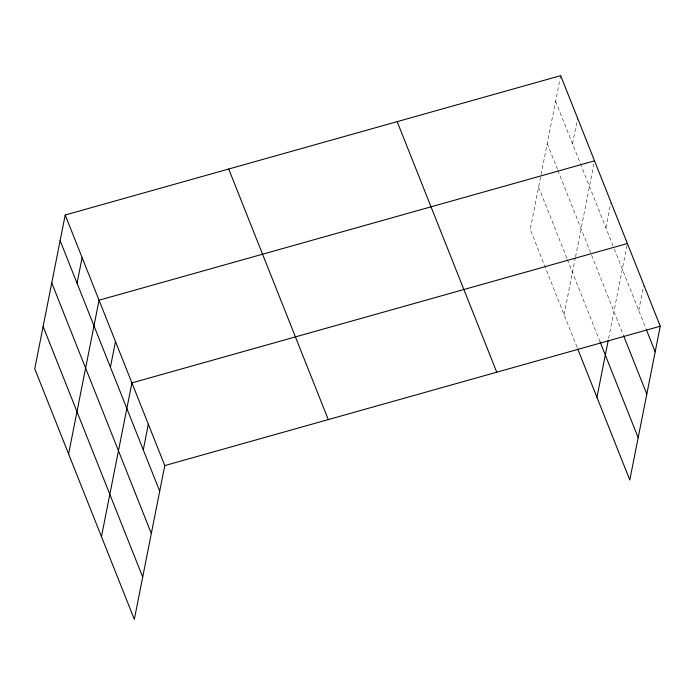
<?xml version="1.0" encoding="UTF-8"?>
<svg xmlns="http://www.w3.org/2000/svg" width="695" height="695" viewBox="0 0 695 695"><rect width="100%" height="100%" fill="white"/><g stroke="black" fill="none" stroke-linecap="round" stroke-linejoin="round"><path stroke-width="0.52" stroke-dasharray="3.48 2.61" d="M560.674 75.651L530.224 229.419L577.31 347.891M572.532 143.865L577.606 118.246M564.079 314.618L575.33 257.802M575.538 256.768L594.529 160.84M605.884 227.804L610.757 203.209M608.603 338.413L627.185 244.553M638.748 310.491L643.613 285.897M555.6 101.27L613.902 247.976M614.302 248.984L645.959 328.648M547.226 143.561L557.468 169.319M557.859 170.31L623.163 334.634M538.599 187.129L566.946 258.453M567.337 259.443L600.106 341.905"/><path stroke-width="1.04" d="M65.2 215.007L34.75 368.784L134.326 619.349L164.776 465.58L65.2 215.007L560.674 75.651L660.25 326.216L629.8 479.993L577.71 348.899M77.049 283.221L82.123 257.602M68.605 453.974L99.055 300.205L594.529 160.84M110.409 367.168L115.483 341.549M101.461 536.662L131.911 382.893L627.394 243.528M143.266 449.856L148.339 424.237M596.944 397.305L608.195 340.489M164.776 465.58L660.25 326.216M646.359 329.656L655.177 351.835M623.563 335.642L646.802 394.126M600.106 341.905L638.175 437.702M397.166 121.634L496.743 372.207M228.707 169.015L328.283 419.589M60.126 240.626L159.702 491.2M51.751 282.917L151.328 533.491M43.125 326.494L142.701 577.058"/></g></svg>
